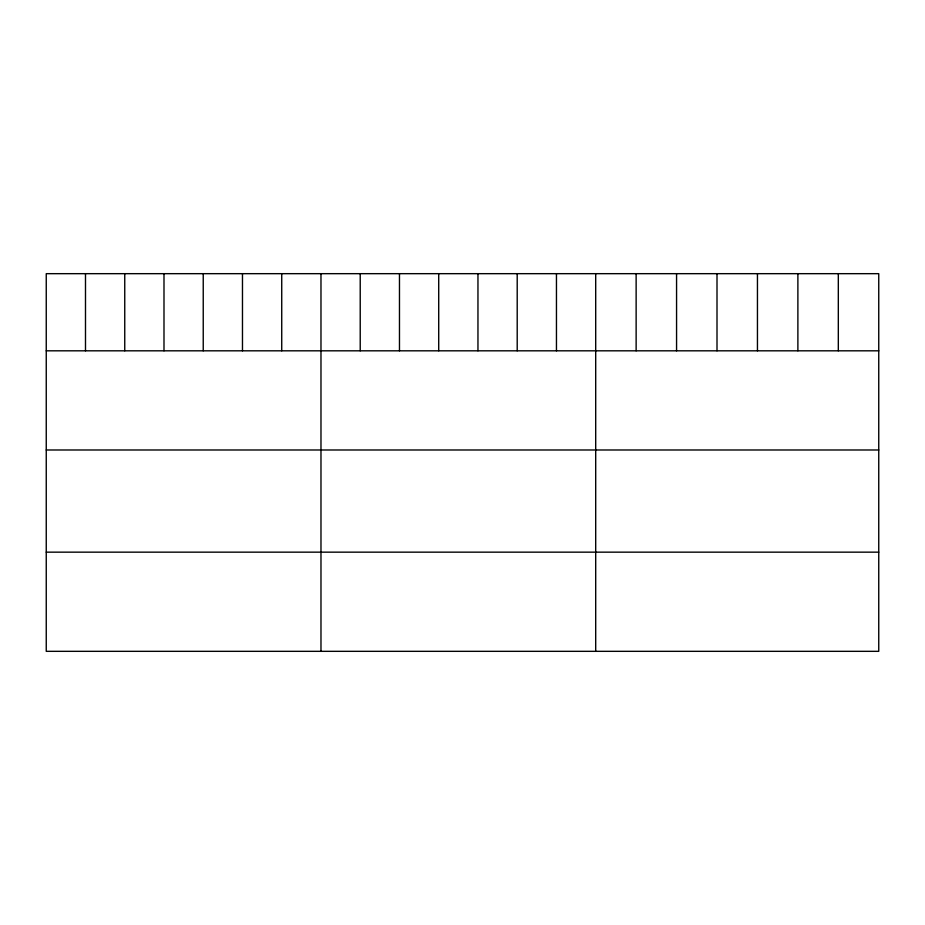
<?xml version="1.0" encoding="UTF-8"?>
<svg xmlns="http://www.w3.org/2000/svg" width="925" height="925" viewBox="0 0 925 925"><rect width="100%" height="100%" fill="white"/><g stroke="black" fill="none" stroke-linecap="round" stroke-linejoin="round"><path stroke-width="1.39" d="M878.75 350.818L878.75 651.327L46.25 651.327L46.25 273.673L878.75 273.673L878.75 350.818L46.25 350.818M46.25 449.989L878.75 449.989M46.25 552.156L878.75 552.156M838.316 273.673L838.316 350.818M797.882 273.673L797.882 350.818M757.448 273.673L757.448 350.818M717.002 273.673L717.002 350.818M676.568 273.673L676.568 350.818M636.134 273.673L636.134 350.818M595.7 273.673L595.7 651.327M556.457 273.673L556.457 350.818M517.202 273.673L517.202 350.818M477.959 273.673L477.959 350.818M438.716 273.673L438.716 350.818M399.473 273.673L399.473 350.818M360.218 273.673L360.218 350.818M320.975 273.673L320.975 651.327M281.732 273.673L281.732 350.818M242.477 273.673L242.477 350.818M203.234 273.673L203.234 350.818M163.991 273.673L163.991 350.818M124.748 273.673L124.748 350.818M85.493 273.673L85.493 350.818"/></g></svg>
